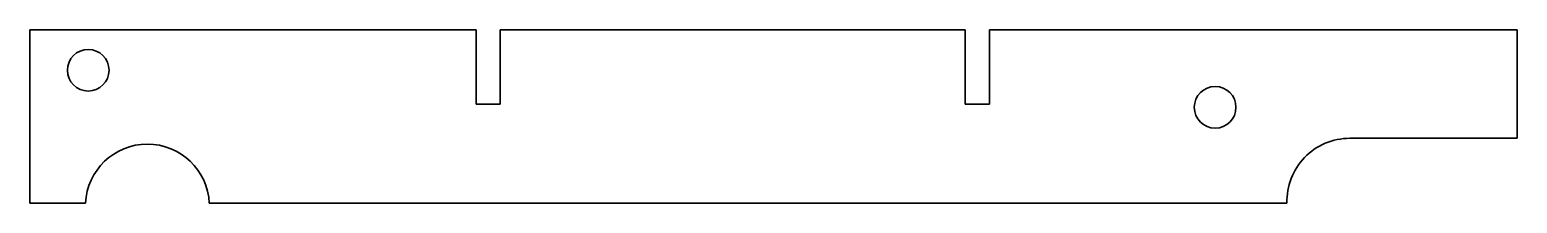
# Model space of a CAD drawing. Extents: x 58 to 358, y 174 to 209.
import ezdxf

# ---------------------------------------------------------------- set-up
doc = ezdxf.new("R2010")
doc.units = 0

msp = doc.modelspace()

# ---------------------------------------------------------------- linework, layer by layer
at = {"color": 7, "lineweight": 35}
for p, q in [((148.425293, 208.791565), (58.425293, 208.791565)), ((58.425293, 208.791565), (58.425293, 173.791565)), ((247.089127, 208.791565), (153.325287, 208.791565)), ((358.425293, 208.791565), (251.98912, 208.791565)), ((358.425293, 186.894913), (358.425293, 208.791565)), ((358.425293, 186.894913), (324.663452, 186.894913)), ((112.547989, 173.791565), (136.991119, 173.791565)), ((136.991119, 173.791565), (244.0802, 173.791565)), ((244.0802, 173.791565), (268.25473, 173.791565)), ((268.25473, 173.791565), (311.976685, 173.791565))]:
    msp.add_line(p, q, dxfattribs=at)
at = {"color": 7, "lineweight": 35, "ltscale": 0.375}
for p, q in [((148.425293, 208.791565), (148.425293, 193.791565)), ((153.325287, 193.791565), (153.325287, 208.791565)), ((247.089127, 208.791565), (247.089127, 193.791565)), ((251.98912, 193.791565), (251.98912, 208.791565))]:
    msp.add_line(p, q, dxfattribs=at)
at = {"color": 7, "lineweight": 35, "ltscale": 0.1225}
for p, q in [((148.425293, 193.791565), (153.325287, 193.791565)), ((251.98912, 193.791565), (247.089127, 193.791565))]:
    msp.add_line(p, q, dxfattribs=at)
at = {"color": 7, "lineweight": 35, "ltscale": 0.281198}
msp.add_line((58.425293, 173.791565), (69.67321, 173.791565), dxfattribs=at)
at = {"color": 7, "lineweight": 35, "ltscale": 0.447635}
msp.add_line((94.64257, 173.791565), (112.547989, 173.791565), dxfattribs=at)
at = {"color": 7, "lineweight": 35}
for centre in [(70.214783, 200.623688), (297.496735, 193.146027)]:
    msp.add_circle(centre, 4.2, dxfattribs=at)
for centre, radius, start, end in [((324.663452, 174.201508), 12.693397, 90.000003, 181.850744), ((82.15789, 173.221832), 12.497672, 2.612867, 177.38713)]:
    msp.add_arc(centre, radius, start, end, dxfattribs=at)

doc.saveas('drawing.dxf')
